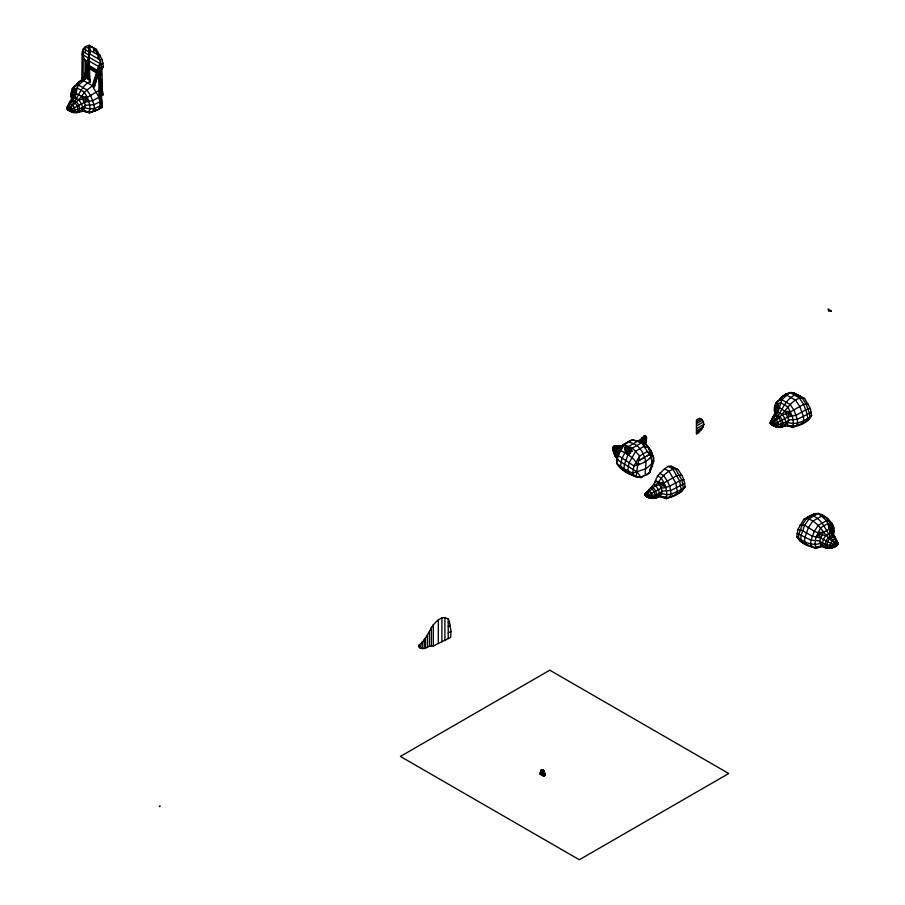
<?xml version="1.0" encoding="UTF-8"?>
<svg xmlns="http://www.w3.org/2000/svg" width="905" height="905" viewBox="0 0 905 905"><rect width="100%" height="100%" fill="white"/><g stroke="black" fill="none" stroke-linecap="round" stroke-linejoin="round"><path stroke-width="1.36" d="M82.412 79.414L82.434 51.325L83.418 48.644L85.421 46.562L89.142 45.25L96.383 49.436L102.118 59.436L103.419 66.676L101.643 69.628M82.05 80.353L82.434 51.325L89.323 55.296M103.091 63.248L99.064 65.296L98.916 97.254L100.478 105.919L98.351 109.448C93.441 112.039 87.774 112.854 82.491 110.953M626.803 454.22L624.869 449.468L625.355 446.765L630.321 448.179M626.124 453.1L628.737 452.851L631.781 451.052L628.986 447.308L628.07 447.466L627.663 449.762L629.314 453.801L630.955 451.968M613.33 450.351L615.049 455.724L617.855 459.502L615.049 455.724L612.549 448.903L613.839 446.256L622.267 445.611L618.567 447.749C616.26 450.407 614.291 454.48 616.384 457.817M836.186 544.369L837.351 544.358L837.34 545.364C832.012 550.002 820.597 549.075 819.557 540.851L823.392 532.151C827.849 530.692 832.159 527.072 830.428 521.902L826.503 520.601L818.278 513.452L814.885 513.588L810.993 515.205L803.753 519.391L798.029 529.391L796.728 536.631C801.853 545.432 814.229 549.765 823.833 546.156M641.622 437.805L643.183 444.468L646.43 441.255L646.396 437.036L645.537 435.905L643.998 436.006L638.783 441.369L640.027 442.568L642.437 439.536L645.774 437.93L646.43 441.255L645.039 444.728L643.183 444.468L640.095 439.536M451.007 631.418L450.645 637.414L433.303 646L429.411 646.249L425.339 648.251L422.25 648.602L419.569 647.686L418.608 645.74C428.88 638.217 429.773 623.33 441.923 617.855L444.887 617.561L448.224 618.862L449.389 621.52L451.007 631.418L448.224 633.014M75.307 90.296C78.034 97.14 70.024 101.869 67.751 107.559L68.961 110.58L71.653 111.632L71.653 110.874M805.495 422.115L807.656 418.517L807.26 414.332L803.617 404.32L799.262 397.849L790.054 392.532L785.698 393.98L782.259 396.447L775.709 403.279L775.834 406.639L778.651 407.193L784.952 411.232L788.787 419.931C787.95 427.794 776.298 429.524 771.58 424.287L771.083 422.183L771.999 420.406L778.006 412.16L778.651 407.193L777.61 404.309L777.915 400.994L781.83 399.693L790.054 392.532L793.447 392.668L804.59 398.472L810.314 408.483L811.615 415.723C806.479 424.524 794.104 428.846 784.511 425.248M88.543 79.731L89.414 68.735L89.142 45.25L89.301 50.714M95.002 83.837L84.323 92.14L81.608 96.609L85.443 105.308L83.407 110.025L81.665 111.632L73.248 112.548L67.66 109.822L66.88 108.611L73.113 95.783L76.043 92.989L74.267 89.697L72.366 88.656L70.941 94.968L72.129 100.557M71.348 98.057L71.291 91.609M811.615 415.723C805.088 420.735 796.434 425.441 788.029 422.488L785.393 424.999L781.128 426.165L774.024 426.165L770.212 423.235L772.994 416.673L778.651 407.193M71.846 98.475L74.663 97.548L78.882 99.98L81.699 104.154L82.434 107.627L81.371 111.462L83.407 110.025L88.6 112.107L90.161 108.917L89.007 101.552L85.477 98.441L76.009 93.373L74.267 89.697L74.572 86.371L78.497 85.07L86.722 77.921L90.172 79.912M88.294 79.538L89.414 67.253L97.027 71.642L97.186 74.391M658.037 496.37C667.63 499.979 680.006 495.646 685.142 486.845L683.829 479.605L681.827 475.204L678.105 469.605L675.3 468.609C668.309 470.351 661.951 476.041 658.467 482.365L662.302 491.064C661.487 498.915 649.79 500.646 645.095 495.42L645.027 493.904L653.636 484.514L655.752 485.725L658.557 489.91L659.293 493.372L659.055 495.929L654.937 497.117L647.132 497.083L646.781 494.945L645.333 493.734M88.373 79.617L89.414 68.735L88.238 66.619M774.635 406.232L774.691 412.68C773.843 408.596 774.352 403.675 777.915 400.994M539.968 774.103L541.133 770.257L543.339 770.2L545.002 775.381L543.882 776.366L539.968 774.103L544.482 773.752L543.882 776.366M796.728 536.631C803.255 541.643 811.909 546.349 820.315 543.407L822.95 545.907L825.632 546.711L834.308 547.073L835.801 543.939L837.973 543.068L837.34 545.364L835.168 546.586M87.785 63.441L89.414 50.013L97.864 54.888L100.116 55.035M92.615 84.618L99.064 65.296L100.093 101.813L93.996 104.709L85.443 105.308C81.382 109.448 75.466 109.81 70.07 110.455L66.88 108.611L67.513 106.247L68.667 105.783L70.997 107.141L72.151 108.917L72.015 111.338L70.273 111.338L69.923 109.2L67.027 107.525L69.923 109.2L72.151 108.917L84.504 102.356L92.921 100.523L98.916 97.254L92.242 85.636L83.192 80.409L78.927 81.823L76.518 84.323L78.792 82.706M811.287 412.295L797.328 419.332L788.787 419.931C784.714 424.072 778.809 424.434 773.402 425.079L770.212 423.235L770.856 420.859L771.999 420.406L774.341 421.764L775.483 423.54L775.359 425.961L773.605 425.95L773.255 423.823L770.359 422.149L773.255 423.823L775.483 423.54L787.848 416.979L796.253 415.146L806.061 409.694L810.314 408.483M832.08 525.511L833.709 527.14L833.652 533.588L833.709 527.14C831.141 520.76 825.066 515.183 818.278 513.452L809.07 518.769L804.715 525.239L801.083 535.251L800.687 539.437L802.848 543.023M70.273 111.338L77.536 112.582C78.758 109.267 77.592 105.772 75.262 103.249L71.902 101.303L69.651 102.05L67.411 107.356M69.832 111.044L69.832 110.082L68.961 110.58L67.649 108.815L67.66 109.822L73.248 112.548L79.097 112.322C80.432 108.679 79.154 104.833 76.597 102.061L72.886 99.923L70.42 100.738L69.074 104.132M88.102 63.248L89.414 53.746L100.172 59.956L102.118 59.436M775.359 425.961L780.732 427.115C782.327 423.947 780.789 420.35 778.605 417.872L775.234 415.927L772.994 416.673L770.755 421.979M774.985 425.916L772.304 425.203L770.992 423.438L771.003 424.445L776.592 427.171L782.293 426.855C784.001 423.348 782.35 419.4 779.929 416.673L776.23 414.535L773.764 415.361L772.406 418.755M778.99 427.296L784.861 426.176C786.943 422.228 784.929 417.68 782.225 414.603L778.006 412.16L775.189 413.099M646.69 495.827L645.831 496.325L650.107 498.304L651.758 497.196L651.543 493.474L648.512 490.182M653.885 498.214L658.229 497.218L659.293 493.372L662.302 491.064L670.854 490.453L684.814 483.417M650.39 468.224L649.7 472.467L640.978 477.501L636.984 477.252L626.701 472.059M652.516 498.429L655.639 497.886C657.664 494.503 655.797 490.487 653.455 487.806L651.6 486.732M647.132 497.083L654.111 498.157C655.944 495.08 654.27 491.438 652.132 488.994L650.446 488.033M837.351 544.358L836.028 546.088L837.973 543.068L831.887 531.314L832.634 524.199L830.428 521.902M624.869 449.468L625.355 446.765L628.07 447.466L631.781 451.052L625.468 451.855L625.717 450.498L624.869 449.468L631.781 451.052L629.676 447.636L626.418 446.572L626.203 447.805L625.355 446.765M628.07 447.466L628.172 451.787M628.794 448.348L628.986 447.308M629.405 449.095L629.676 447.636M87.129 77.988L89.414 65.771L98.498 71.009M833.528 535.477L832.498 527.558L830.733 525.228L827.815 523.565L826.503 520.601L818.211 525.398L814.285 531.224L811.004 540.24L810.654 544.007L812.6 547.242M648.874 497.083L649.009 494.662L647.867 492.886L646.69 492.207L645.027 493.904L646.057 494.153L647.867 492.886L658.467 482.365L664.1 482.931L677.144 475.453L681.827 475.204M87.276 78.068L89.414 67.253M89.833 111.643L89.572 112.921L85.138 111.609M685.142 486.845L681.171 489.65L671.205 494.221L669.259 497.456L666.691 497.399L666.431 498.666L659.802 496.098M84.086 79.267L89.414 53.746M87.265 111.587L89.572 112.921L95.274 110.772L95.568 109.392M664.123 497.331L666.431 498.666L672.132 496.517L672.426 495.137M541.133 774.771L541.133 770.257L542.729 771.173L543.735 774.85L540.115 772.768L541.801 772.316L544.482 773.752L544.018 770.97L542.661 770.189L541.676 773.458L545.002 775.381L544.697 772.78L542.038 771.252L540.409 771.513L544.878 774.103M620.344 450.486L617.844 455.701L616.61 463.292C621.599 471.675 631.645 476.064 640.978 477.501L644.247 475.611M636.984 477.252L636.204 476.415L637.606 465.147L639.677 455.962L646.917 451.776L650.638 453.088C657.132 458.235 651.747 466.482 649.7 472.467C640.536 482.014 649.021 461.81 644.451 457.862C642.742 450.034 636.611 443.077 628.319 442.274L626.43 442.715M84.176 79.233L89.414 57.479L101.292 64.334L101.665 68.282L100.308 70.533M798.029 529.391L802.271 530.602L812.079 536.054L820.496 537.887L832.849 544.448L837.001 544.165L836.333 541.326L830.338 533.079L827.815 523.565L820.677 527.683L815.993 537.084L814.839 544.448L816.4 547.649L821.593 545.557C825.134 549.482 830.394 547.321 834.727 546.869M84.504 102.356L85.477 98.441L99.335 90.274M646.69 493.327L644.869 494.379L649.009 494.662L661.363 488.1L662.336 484.186L664.1 482.931L661.182 477.897L657.618 475.838L664.575 468.767L668.184 466.324L671.137 466.199L678.105 469.605M614.359 451.731L613.318 451.357L613.194 448.937L616.678 445.814L617.821 446.267L614.868 446.007L612.696 447.647L615.332 450.939L618.782 452.738L616.972 459.525L637.233 472.037L640.978 477.501L634.416 476.154L632.64 473.213L624.009 468.733L616.61 463.292L617.312 458.032L619.936 449.819L622.866 444.774L629.993 440.656L632.459 439.887L637.912 441.086L645.955 444.197L650.706 450.204L653.625 457.851L649.7 472.467L649.609 469.967M83.735 79.787L89.414 57.479M84.391 79.38L89.109 61.02L101.665 68.282L103.419 66.676M97.027 71.642L96.677 72.932L89.414 68.735L90.149 82.536M696.465 430.859L703.23 426.956L698.603 432.884L696.465 434.117L696.465 419.943L699.486 418.201L702.518 420.112L703.943 424.366L701.624 429.513L696.465 432.488M86.722 77.921L82.366 79.357L78.927 81.823L72.366 88.656L72.502 92.016L76.043 92.989L74.663 97.548M83.894 79.697L89.109 61.02L89.414 62.309L84.618 79.368M93.645 84.301L99.064 65.296L102.729 95.07L100.817 96.156M615.592 456.765L614.495 454.22L614.948 452.613M94.38 87.106L99.448 69.481L99.064 65.296M68.169 105.783L68.622 104.222L70.205 103.6L73.09 105.274L75.126 109.81L74.482 112.107M771.501 420.406L771.954 418.845L773.549 418.223L776.433 419.897L778.47 424.434L777.814 426.73M83.961 79.742L89.414 61.201M94.573 85.624L99.448 69.481L101.665 68.282M71.472 99.946L73.113 95.783L72.502 92.016L74.267 89.697L77.185 88.023L78.497 85.07L86.79 89.855L90.715 95.692L93.996 104.709L94.346 108.476L92.401 111.711M774.804 414.569L776.456 410.395L779.352 407.997L781.83 399.693L790.133 404.478L794.058 410.316L797.328 419.332L797.69 423.099L795.744 426.334L793.153 425.791M778.006 412.16L779.352 407.997L777.61 404.309L780.529 402.646L787.667 406.764L792.35 416.176L793.504 423.54L791.932 426.73L786.739 424.649L784.861 426.176L782.712 426.47M85.07 79.165L89.414 65.771M78.882 99.98L85.477 98.441L86.201 99.923L89.007 101.552L87.242 97.186L81.608 96.609L70.997 107.141L67.999 108.634C78.045 101.315 78.984 87.152 90.296 81.269M804.59 398.472L801.785 397.487C787.701 400.621 783.9 417.691 771.343 423.257C781.615 415.61 782.61 400.938 794.658 395.191L797.622 395.078L800.959 396.379L801.74 398.155M93.577 86.066L99.448 69.481L102.152 107.491L98.351 109.448M832.894 533.792L834.059 530.5M645.548 441.889L646.317 439.819M645.197 436.515L645.537 435.905L645.774 437.93L643.183 444.468L645.785 443.009M657.618 475.838L653.636 484.514M806.604 519.063L807.373 517.298L810.722 515.986L813.674 516.11C825.733 521.846 826.729 536.518 837.001 544.165C824.444 538.599 820.631 521.529 806.559 518.395L803.753 519.391M830.733 525.228L828.991 528.916L832.826 533.181M787.848 416.979L790.585 411.809L803.617 404.32L808.312 404.083M646.498 438.88L643.183 444.468L644.462 438.009L643.998 436.006L646.396 437.036L646.498 438.88L644.462 438.009L643.365 439.932L642.437 439.536M675.209 495.193L677.336 491.675L675.775 482.999L669.1 471.381L664.575 468.767M681.352 491.834L683.388 488.44L681.895 480.114L675.3 468.609L671.137 466.199M801.694 424.072L803.81 420.542L803.425 416.436L799.862 406.605L795.586 400.259L786.536 395.033L782.259 396.447L779.861 398.947L782.124 397.329M807.826 420.701L809.873 417.318L809.5 413.37L806.061 403.935L801.785 397.487L793.447 392.668M73.588 111.485L75.658 112.672L77.253 112.412L77.796 111.541L82.05 110.376L84.685 107.865L90.161 108.917L94.346 108.476L100.478 105.919L102.152 107.491L101.281 95.093M79.368 111.179L77.253 112.412M81.371 111.462L82.05 110.376M780.585 427.036L781.128 426.165M782.112 426.753L782.712 425.791M784.714 426.085L785.393 424.999M623.545 445.916C619.02 447.998 615.864 453.36 617.176 458.303M625.955 450.633L622.199 457.93L621.022 462.489L620.638 466.595L622.753 470.125M630.208 451.301L632.391 448.066L641.6 442.749L651.227 457.285L651.917 463.552L646.08 468.666L632.64 473.213L633.952 465.973L639.677 455.962L632.391 448.066L624.167 444.672L622.866 444.774L620.242 450.498C627.075 453.699 634.507 457.998 637.606 465.147L645.446 461.81L651.227 457.285L652.652 455.17L650.706 450.204L645.955 444.197M833.154 534.007L830.338 533.079L826.118 535.511C822.147 538.939 820.156 548.962 827.985 548M69.776 103.023L71.11 101.089M159.348 806.208L160.128 805.993L159.676 806.627M613.42 446.844L613.839 446.256L622.448 446.798L620.332 448.02L613.42 446.844L614.868 446.007M835.801 543.939L837.249 543.102M651.917 463.552L653.953 460.905M650.989 467.455L652.177 465.905M73.939 87.027L76.597 90.704M74.572 86.371L72.366 88.656L72.875 90.014M80.737 81.054L82.366 79.357M784.069 395.677L785.698 393.98L788.017 394.116M659.507 473.213L663.648 475.611L667.573 481.437L669.779 486.268L671.205 494.221L667.019 494.662L661.555 493.621L659.055 495.929L656.566 494.503L646.928 496.2L645.095 495.42L646.928 496.2M803.47 542.887L815.428 548.453L819.862 547.152L821.593 545.557M76.043 92.989L75.307 93.645L72.502 92.016L71.631 94.867L72.174 97.65M655.639 497.886L661.555 493.621M797.045 533.203L811.004 540.24L819.557 540.851C823.618 544.98 829.534 545.342 834.93 545.986L838.121 544.154L836.378 539.753L834.795 539.142L831.91 540.805L829.874 545.342L830.519 547.638L831.752 548.091L833.347 547.163M654.111 498.157L658.908 495.85M678.388 493.089L672.132 496.517M804.873 421.968L792.916 427.545L786.287 424.977M642.889 458.269L638.353 460.883L649.688 454.344L646.283 456.301M67.751 107.559L68.475 107.978M612.696 447.647L615.592 445.973L615.739 447.059M618.76 445.724L615.875 447.387L614.291 449.842L614.495 454.22M620.943 445.656L617.572 447.602L615.332 450.939L614.744 453.699L617.844 455.701M630.276 453.247L628.036 454.536L624.393 464.548L624.009 468.733L626.17 472.32M696.465 421.775L701.273 419.004M696.465 423.608L702.518 420.112M696.465 425.961L703.671 421.798M696.465 428.687L703.943 424.366M639.496 464.061L633.952 465.973L618.047 455.339L624.167 444.672L632.459 439.887L636.385 441.188M649.338 458.371L651.227 457.285L650.638 453.088L648.399 447.805L644.122 446.301L635.785 451.109L629.201 462.613L627.697 470.939L629.744 474.333M771.083 422.183L771.807 422.601M771.343 423.257L773.255 423.823M772.304 425.203L773.175 424.705L773.175 425.667M448.224 622.188L449.389 621.52M448.224 626.633L450.373 625.4M418.766 645.265L420.429 644.303M418.608 645.74L420.429 644.688M418.71 646.419L420.429 645.423M418.981 646.996L420.429 646.159M419.569 647.686L420.429 647.177M814.885 513.588L806.559 518.395L802.271 524.843L798.844 534.289L798.47 538.226L800.506 541.62M818.799 532.117L817.758 532.717L814.285 531.224L804.715 525.239L800.031 524.99M815.428 548.453L817.735 547.118M819.862 547.152L822.057 545.885M829.342 548.215C822.905 549.177 825.394 540.115 828.403 537.593L832.114 535.455L834.58 536.269L835.225 538.566L833.89 536.62M830.519 547.638C824.602 550.183 827.136 540.534 829.738 538.78L833.098 536.846L835.349 537.581L835.926 539.674M835.077 544.731L837.001 544.165M834.93 545.986L838.121 544.154M95.274 110.772L99.018 109.064M543.52 773.311L544.697 772.78M659.293 493.372L656.566 494.503L656.521 496.755L654.96 495.092L654.937 497.117L651.758 497.196M655.752 485.725L662.336 484.186L665.876 487.297L667.019 494.662L665.458 497.863L660.265 495.77M613.907 447.851L613.681 446.538L615.592 445.973M73.113 95.783L75.454 95.093L77.185 88.023L84.323 92.14L87.242 97.186L86.201 96.575M77.016 112.469L79.368 111.847M683.829 479.605C675.911 481.37 669.87 488.067 661.363 488.1M654.654 496.958L656.227 496.585M790.732 425.757L788.47 426.232L786.739 424.649M644.869 494.379L646.057 494.153M830.338 533.079L829.693 528.113L832.498 527.558L829.693 529.176L829.693 525.828M782.225 414.603L789.533 413.483L792.35 416.176L789.533 414.547L789.533 413.483L784.952 411.232L790.585 411.809L789.533 411.198M542.038 771.252L544.482 773.752L543.339 770.2L541.925 770.709M661.996 497.365L666.691 497.399M77.796 111.541L72.015 111.338M100.138 107.378L102.152 107.491M677.008 493.123L679.01 493.236L681.171 489.65L679.587 480.815L672.788 468.982L668.184 466.324M826.118 535.511L818.799 534.391L817.758 532.717L823.392 532.151L818.799 534.391L815.993 537.084L818.799 535.466L818.799 534.391L820.496 537.887M631.781 451.052L627.674 448.382L625.106 448.122M637.55 441.448L639.869 441.968M68.169 108.159L69.199 108.396M771.501 422.782L772.531 423.02M641.057 442.126L637.912 441.086L628.873 446.301L628.002 447.602L627.233 446.968M96.383 49.436L89.414 46.042L89.572 52.999M92.763 47.343L89.414 46.042L89.799 52.943M641.17 442.307L638.783 441.369L640.536 442.126M645.412 440.814L646.43 441.255M641.147 441.018L642.437 441.572M634.269 475.363L636.204 476.415M777.712 407.725L775.834 406.639L777.61 404.309L778.651 404.92L778.651 408.268M789.454 425.542L792.916 427.545L791.864 425.52L791.932 426.73M770.212 423.235L773.402 425.079M90.319 49.39L85.421 46.562L85.489 52.06M90.432 52.694L83.418 48.644L83.441 56.97M89.029 58.373L82.117 54.379L86.461 63.441L86.541 68.904M88.328 61.936L83.882 59.368L83.984 78.927M88.034 63.056L85.67 61.698L85.975 72.649M67.027 107.525L69.923 109.2M66.88 108.611L70.07 110.455M643.874 457.534L644.451 457.862M644.417 461.222L645.446 461.81M663.06 482.331L664.1 482.931L665.876 487.297L663.999 486.223M646.781 494.945L645.333 494.107L645.333 495.284M541.133 770.257L544.018 770.97L544.018 774.804M826.208 518.248L828.482 519.855L829.647 523.067M624.054 469.955L625.841 471.437M828.482 519.855L826.073 517.366L821.808 515.941L812.758 521.167L808.482 527.524L804.907 537.355L804.522 541.462L806.649 544.98M822.634 514.888L825.077 517.434M829.693 528.113L831.887 531.314M650.333 451.097L651.826 453.281M101.745 92.921L102.729 95.07C100.975 79.448 105.252 61.212 93.588 48.44L93.871 52.614M74.267 89.697L76.178 92.627M827.204 547.073L827.747 547.944M825.632 546.711L826.231 547.672M822.95 545.907L823.629 547.005M620.332 448.02L621.124 449.355M544.482 773.752L542.661 770.189L542.729 775.687M663.06 485.68L662.336 484.186L655.673 480.747L655.673 482.784M644.677 443.903L645.039 444.728M648.399 446.731L649.586 450M774.284 409.58L775.065 411.775M70.941 94.968L72.106 98.249M632.346 474.31L632.697 475.589M776.015 414.558L774.974 409.49L775.834 406.639L776.456 410.395M832.985 546.869L832.849 544.448L834.003 542.672L836.333 541.326L837.487 541.778L837.589 542.887M100.172 59.956L100.478 64.165M100.885 69.787L101.292 75.398M101.801 82.423L102.729 95.07M97.864 54.888L98.159 59.063M99.448 69.481L100.478 105.919M89.414 50.013L89.493 52.818M835.168 541.993L835.168 542.729M773.175 421.085L773.175 421.821M448.224 618.862L448.224 638.602M444.887 617.561L444.887 640.265M441.923 617.855L441.923 641.724M438.325 620.095L438.325 643.512M433.303 624.574L433.303 646M431.357 627.188L431.357 646.125M429.411 632.097L429.411 646.249M427.375 635.819L427.375 647.369M425.339 638.093L425.339 648.251M424.185 639.383L424.185 648.557M422.25 641.543L422.25 648.602M420.429 643.568L420.429 648.093M69.832 106.462L69.832 107.197M549.788 670.198L400.406 756.444L579.347 859.75L728.729 773.504L549.788 670.198M831.265 311.105L828.663 311.128L828.098 308.956L831.265 311.105"/></g></svg>
